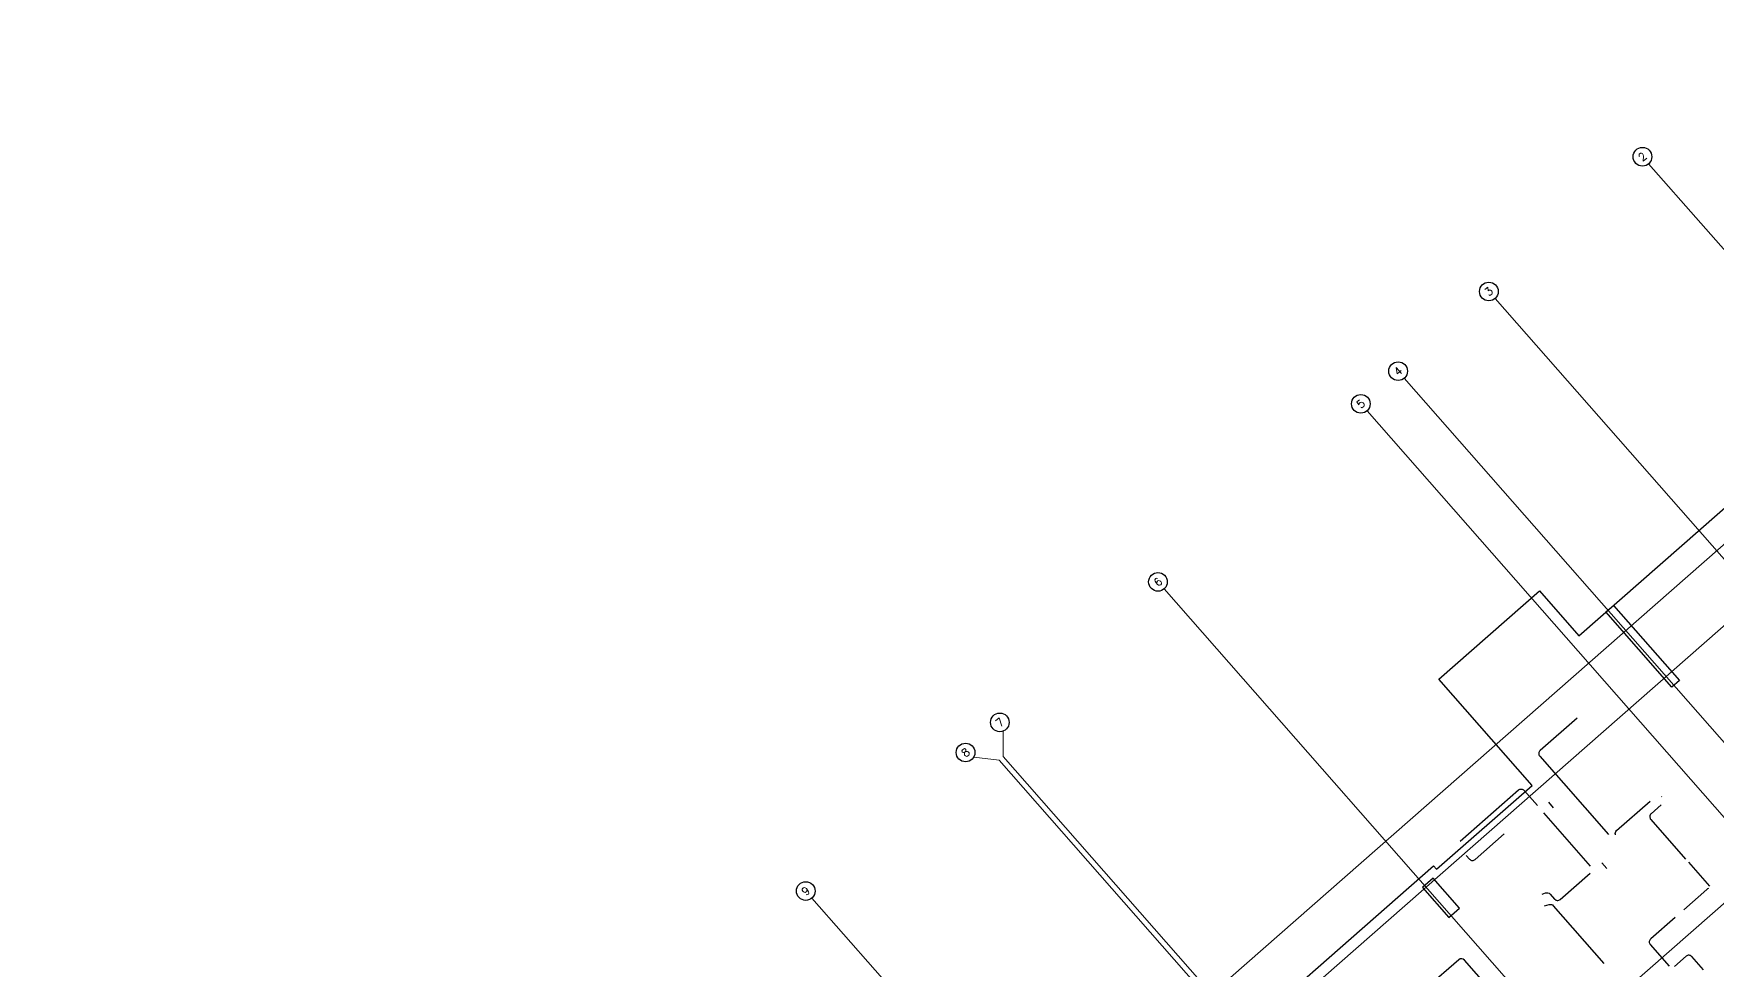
# Model space of a CAD drawing. Header units: metres. Extents: x 375833 to 375946, y 3316005 to 3316108.
# Drawn here: x 375872.98 to 375915.08, y 3316083.69 to 3316107.11 of the extents above; entities that cross this region are included whole.
import ezdxf
from ezdxf.enums import TextEntityAlignment as Align

# ---------------------------------------------------------------- set-up
doc = ezdxf.new("R2010")
doc.units = ezdxf.units.M
doc.header["$MEASUREMENT"] = 0
for name, color, linetype in [('Axes', 1, 'Continuous'), ('Column', 4, 'Continuous'), ('ElecConduit', 20, 'Continuous'), ('S-GRID-CIRC', 3, 'Continuous'), ('S-GRID-CIRC-TEXT', 3, 'Continuous'), ('ShearWall', 14, 'Continuous'), ('Slab', 3, 'Continuous')]:
    doc.layers.add(name, color=color, linetype=linetype)
doc.styles.add('S-ROMANS', font='romans.shx', dxfattribs={"width": 0.75})

# ---------------------------------------------------------------- blocks, each defined once
blk = doc.blocks.new('S-GRID-CIRC')
at = {"layer": 'S-GRID-CIRC'}
blk.add_circle((0, 0), 0.35, dxfattribs=at)
at = {"layer": 'S-GRID-CIRC-TEXT', "color": 3, "style": 'S-ROMANS', "flags": 8}
blk.add_attdef('GRID-CIRC', text='', height=0.3, dxfattribs=at).set_placement((0, 0), align=Align.MIDDLE)

msp = doc.modelspace()

# ---------------------------------------------------------------- linework, layer by layer
at = {"layer": 'Axes', "lineweight": 0, "ltscale": 0.05}
for p, q in [((375834.566, 3316023.519), (375929.797, 3316107.114)), ((375835.575, 3316022.369), (375930.806, 3316105.964)), ((375913.366, 3316103.861), (375938.721, 3316074.977)), ((375839.019, 3316018.446), (375934.25, 3316102.041)), ((375909.525, 3316100.49), (375934.88, 3316071.606)), ((375907.256, 3316098.497), (375932.611, 3316069.613)), ((375906.324, 3316097.679), (375931.679, 3316068.795)), ((375901.251, 3316093.226), (375926.606, 3316064.342)), ((375892.443, 3316085.495), (375917.798, 3316056.61))]:
    msp.add_line(p, q, dxfattribs=at)
for points in [[(375897.229, 3316089.671), (375897.23, 3316089.031), (375921.925, 3316060.898), (375922.63, 3316060.806)], [(375896.49, 3316089.022), (375897.124, 3316088.939), (375921.82, 3316060.806), (375921.82, 3316060.095)]]:
    msp.add_lwpolyline(points, dxfattribs=at)
at = {"layer": 'Column'}
msp.add_polyline3d([(375907.978, 3316085.994, 0), (375907.714, 3316085.762, 0), (375908.374, 3316085.011, 0), (375908.638, 3316085.243, 0), (375907.978, 3316085.994, 0)], dxfattribs=at)
at = {"layer": 'ElecConduit'}
for points in [[(375911.577, 3316089.997), (375910.652, 3316089.185, 0.414214), (375910.643, 3316089.044), (375912.364, 3316087.083)], [(375908.656, 3316086.918), (375910.112, 3316088.197, -0.414214), (375910.253, 3316088.187), (375910.585, 3316087.81)], [(375912.538, 3316087.072), (375912.536, 3316087.08, -0.291184), (375912.566, 3316087.183), (375913.403, 3316087.918)], [(375913.68, 3316087.824), (375913.429, 3316087.604, 0.414214), (375913.42, 3316087.463), (375914.291, 3316086.47)], [(375908.806, 3316086.56), (375908.887, 3316086.468, 0.414214), (375909.028, 3316086.458), (375909.756, 3316087.097)], [(375910.706, 3316085.589), (375910.789, 3316085.622, -0.315318), (375910.9, 3316085.594), (375911.011, 3316085.468, 0.414214), (375911.152, 3316085.459), (375911.904, 3316086.119)], [(375914.866, 3316085.735, 0.07087), (375914.819, 3316085.704), (375914.243, 3316085.198)], [(375910.765, 3316085.303), (375910.879, 3316085.333, -0.284288), (375910.98, 3316085.303), (375912.246, 3316083.86)], [(375914.03, 3316085.01), (375913.417, 3316084.472, 0.414214), (375913.407, 3316084.331), (375913.882, 3316083.791)], [(375914.739, 3316083.697), (375914.446, 3316084.03, 0.414214), (375914.305, 3316084.039), (375914.013, 3316083.783)], [(375910.318, 3316082.168), (375908.76, 3316083.943, 0.414212), (375908.619, 3316083.952), (375907.815, 3316083.246)]]:
    msp.add_lwpolyline(points, format="xyb", dxfattribs=at)
for points in [[(375910.991, 3316087.751), (375910.867, 3316087.892)], [(375913.693, 3316088.029), (375913.688, 3316088.034)], [(375911.916, 3316086.293), (375910.748, 3316087.624)], [(375912.322, 3316086.235), (375912.198, 3316086.376)], [(375914.362, 3316086.39), (375914.887, 3316085.792)]]:
    msp.add_lwpolyline(points, dxfattribs=at)
at = {"layer": 'ShearWall'}
msp.add_polyline3d([(375912.3, 3316092.649, 0), (375912.488, 3316092.814, 0), (375914.138, 3316090.935, 0), (375913.95, 3316090.77, 0), (375912.3, 3316092.649, 0)], dxfattribs=at)
at = {"layer": 'Slab'}
msp.add_polyline3d([(375920.708, 3316070.702, 0), (375915.083, 3316065.765, 0), (375914.373, 3316060.91, 0), (375901.717, 3316049.801, 0), (375899.474, 3316052.356, 0), (375896.69, 3316049.912, 0), (375895.285, 3316051.513, 0), (375893.895, 3316050.292, 0), (375883.709, 3316061.896, 0), (375885.099, 3316063.117, 0), (375883.714, 3316064.695, 0), (375886.983, 3316067.564, 0), (375885.42, 3316069.346, 0), (375895.736, 3316078.401, 0), (375901.877, 3316080.932, 0), (375907.99, 3316086.297, 0), (375908.063, 3316086.213, 0), (375910.453, 3316088.311, 0), (375908.124, 3316090.965, 0), (375910.641, 3316093.175, 0), (375911.624, 3316092.055, 0), (375917.182, 3316096.934, 0)], dxfattribs=at)

# ---------------------------------------------------------------- block references
at = {"layer": 'S-GRID-CIRC', "ltscale": 20}
ref = msp.add_blockref('S-GRID-CIRC', (375913.212, 3316104.036), dxfattribs=dict(at, xscale=0.667, yscale=0.667, zscale=0.667, rotation=221.2773505742023))
ref.add_attrib('GRID-CIRC', '2', dxfattribs={"layer": 'S-GRID-CIRC-TEXT', "color": 3, "height": 0.2, "rotation": 41.2774, "style": 'S-ROMANS'}).set_placement((375913.212, 3316104.036), align=Align.MIDDLE)
ref = msp.add_blockref('S-GRID-CIRC', (375909.371, 3316100.665), dxfattribs=dict(at, xscale=0.667, yscale=0.667, zscale=0.667, rotation=221.2773505742023))
ref.add_attrib('GRID-CIRC', '3', dxfattribs={"layer": 'S-GRID-CIRC-TEXT', "color": 3, "height": 0.2, "rotation": 41.2774, "style": 'S-ROMANS'}).set_placement((375909.371, 3316100.665), align=Align.MIDDLE)
ref = msp.add_blockref('S-GRID-CIRC', (375907.102, 3316098.673), dxfattribs=dict(at, xscale=0.667, yscale=0.667, zscale=0.667, rotation=221.2773505742023))
ref.add_attrib('GRID-CIRC', '4', dxfattribs={"layer": 'S-GRID-CIRC-TEXT', "color": 3, "height": 0.2, "rotation": 41.2774, "style": 'S-ROMANS'}).set_placement((375907.102, 3316098.673), align=Align.MIDDLE)
ref = msp.add_blockref('S-GRID-CIRC', (375906.17, 3316097.855), dxfattribs=dict(at, xscale=0.667, yscale=0.667, zscale=0.667, rotation=221.2773505742023))
ref.add_attrib('GRID-CIRC', '5', dxfattribs={"layer": 'S-GRID-CIRC-TEXT', "color": 3, "height": 0.2, "rotation": 41.2774, "style": 'S-ROMANS'}).set_placement((375906.17, 3316097.855), align=Align.MIDDLE)
ref = msp.add_blockref('S-GRID-CIRC', (375901.097, 3316093.402), dxfattribs=dict(at, xscale=0.667, yscale=0.667, zscale=0.667, rotation=221.2773505742023))
ref.add_attrib('GRID-CIRC', '6', dxfattribs={"layer": 'S-GRID-CIRC-TEXT', "color": 3, "height": 0.2, "rotation": 41.2774, "style": 'S-ROMANS'}).set_placement((375901.097, 3316093.402), align=Align.MIDDLE)
ref = msp.add_blockref('S-GRID-CIRC', (375897.143, 3316089.888), dxfattribs=dict(at, xscale=0.667, yscale=0.667, zscale=0.667, rotation=221.2773505742023))
ref.add_attrib('GRID-CIRC', '7', dxfattribs={"layer": 'S-GRID-CIRC-TEXT', "color": 3, "height": 0.2, "rotation": 41.2774, "style": 'S-ROMANS'}).set_placement((375897.143, 3316089.888), align=Align.MIDDLE)
ref = msp.add_blockref('S-GRID-CIRC', (375896.286, 3316089.135), dxfattribs=dict(at, xscale=0.667, yscale=0.667, zscale=0.667, rotation=221.2773505742023))
ref.add_attrib('GRID-CIRC', '8', dxfattribs={"layer": 'S-GRID-CIRC-TEXT', "color": 3, "height": 0.2, "rotation": 41.2774, "style": 'S-ROMANS'}).set_placement((375896.286, 3316089.135), align=Align.MIDDLE)
ref = msp.add_blockref('S-GRID-CIRC', (375892.289, 3316085.67), dxfattribs=dict(at, xscale=0.667, yscale=0.667, zscale=0.667, rotation=221.2773505742023))
ref.add_attrib('GRID-CIRC', '9', dxfattribs={"layer": 'S-GRID-CIRC-TEXT', "color": 3, "height": 0.2, "rotation": 41.2774, "style": 'S-ROMANS'}).set_placement((375892.289, 3316085.67), align=Align.MIDDLE)

doc.saveas('drawing.dxf')
